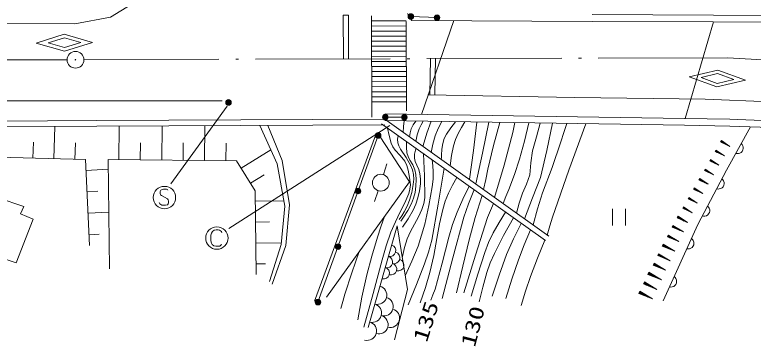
# Model space of a CAD drawing. Units: millimetres, scale not verified. Extents: x -625 to 649156, y -131660 to 228340.
# Drawn here: x 223092 to 288780, y 113791 to 143283 of the extents above; entities that cross this region are included whole.
import ezdxf
from ezdxf.enums import TextEntityAlignment as Align

# ---------------------------------------------------------------- set-up
doc = ezdxf.new("R2010")
doc.units = ezdxf.units.MM
doc.header["$LTSCALE"] = 1000
doc.linetypes.add('LONG_DASHED_DOTTED', pattern=[15.25, 12, -1.5, 0.25, -1.5])
doc.layers.add('S-BGD', color=7, linetype='Continuous', lineweight=13)
doc.layers.add('S-BMK', color=2, linetype='LONG_DASHED_DOTTED', lineweight=13)
doc.styles.add('ＭＳ ゴシック', font='')
doc.styles.get('ＭＳ ゴシック').set_extended_font_data('MS Gothic')

# ---------------------------------------------------------------- blocks, each defined once
blk = doc.blocks.new('BUHIN73')
at = {"color": 7, "linetype": 'Continuous', "lineweight": 13}
for radius in [249, 220, 191, 161, 132, 97.5, 67.5, 38.8, 7.5]:
    blk.add_circle((0, 0), radius, dxfattribs=at)
blk = doc.blocks.new('BUHIN75')
at = {"color": 7, "linetype": 'Continuous', "lineweight": 13}
for radius in [249, 220, 191, 161, 132, 97.5, 67.5, 38.8, 7.5]:
    blk.add_circle((0, 0), radius, dxfattribs=at)
blk = doc.blocks.new('BUHIN76')
at = {"color": 7, "linetype": 'Continuous', "lineweight": 13}
for radius in [249, 220, 191, 161, 132, 97.5, 67.5, 38.8, 7.5]:
    blk.add_circle((0, 0), radius, dxfattribs=at)
blk = doc.blocks.new('BUHIN61')
at = {"color": 7, "linetype": 'Continuous', "lineweight": 13}
for centre, radius in [((0, 0), 250), ((0, 0), 219), ((0, 0), 188), ((0, 0), 156), ((0, 0), 125), ((0, 0), 93.8), ((0, -1), 62.5), ((0, 0), 31.2)]:
    blk.add_circle(centre, radius, dxfattribs=at)
blk = doc.blocks.new('BUHIN91')
at = {"color": 7, "linetype": 'Continuous', "lineweight": 13}
blk.add_lwpolyline([(206, 455), (295, 371), (359, 277), (420, 145), (429, 20), (412, -102), (348, -243), (268, -336), (168, -411), (27, -454), (-86, -469), (-206, -455)], dxfattribs=at)
blk = doc.blocks.new('BUHIN92')
at = {"color": 7, "linetype": 'Continuous', "lineweight": 13}
blk.add_lwpolyline([(234, 442), (317, 353), (375, 254), (428, 119), (429, -7), (405, -127), (333, -264), (247, -351), (142, -420), (-1, -455), (-115, -463), (-234, -442)], dxfattribs=at)
blk = doc.blocks.new('BUHIN109')
at = {"color": 7, "linetype": 'Continuous', "lineweight": 13}
for p, q in [((-369, 99), (-595, 214)), ((-583, 237), (-93, -11)), ((191, -126), (-571, 260)), ((-560, 283), (467, -236)), ((215, -80), (-548, 306)), ((-539, 324), (-49, 76)), ((-300, 235), (-526, 350))]:
    blk.add_line(p, q, dxfattribs=at)
blk.add_lwpolyline([(-625, 204), (580, -293), (-535, 383)], close=True, dxfattribs=at)
blk = doc.blocks.new('BUHIN110')
at = {"color": 7, "linetype": 'Continuous', "lineweight": 13}
for p, q in [((-340, 92), (-549, 197)), ((-538, 219), (-86, -10)), ((177, -116), (-527, 240)), ((-517, 261), (431, -218)), ((198, -73), (-506, 283)), ((-498, 299), (-45, 70)), ((-277, 217), (-485, 323))]:
    blk.add_line(p, q, dxfattribs=at)
blk.add_lwpolyline([(-577, 188), (535, -271), (-493, 354)], close=True, dxfattribs=at)
blk = doc.blocks.new('BUHIN111')
at = {"color": 7, "linetype": 'Continuous', "lineweight": 13}
for p, q in [((-312, 84), (-503, 181)), ((-493, 200), (-79, -9)), ((162, -107), (-484, 220)), ((-474, 240), (395, -200)), ((182, -67), (-464, 259)), ((-456, 274), (-42, 64)), ((-254, 199), (-445, 296))]:
    blk.add_line(p, q, dxfattribs=at)
blk.add_lwpolyline([(-529, 172), (491, -248), (-452, 324)], close=True, dxfattribs=at)
blk = doc.blocks.new('BUHIN113')
at = {"color": 7, "linetype": 'Continuous', "lineweight": 13}
for p, q in [((-251, 82), (-404, 169)), ((-395, 185), (-65, -4)), ((128, -94), (-386, 200)), ((-377, 216), (314, -180)), ((146, -63), (-368, 232)), ((-361, 243), (-31, 54)), ((-199, 174), (-351, 261))]:
    blk.add_line(p, q, dxfattribs=at)
blk.add_lwpolyline([(-425, 163), (390, -224), (-356, 284)], close=True, dxfattribs=at)
blk = doc.blocks.new('BUHIN115')
at = {"color": 7, "linetype": 'Continuous', "lineweight": 13}
for p, q in [((-578, 750), (-578, -750)), ((574, -750), (574, 750))]:
    blk.add_line(p, q, dxfattribs=at)
blk = doc.blocks.new('BUHIN1')
at = {"color": 2, "linetype": 'Continuous', "lineweight": 13}
for radius in [746, 22.5]:
    blk.add_circle((0, 0), radius, dxfattribs=at)
blk = doc.blocks.new('BUHIN13')
at = {"color": 7, "linetype": 'Continuous', "lineweight": 13}
blk.add_lwpolyline([(310, 645), (255, 705), (180, 740), (75, 760), (-80, 760), (-210, 725), (-320, 650), (-385, 540), (-390, 425), (-385, 350), (-345, 250), (-275, 195), (270, -120), (330, -210), (370, -335), (360, -455), (325, -550), (255, -640), (100, -685), (-130, -685), (-230, -670), (-325, -625), (-405, -550), (-475, -435)], dxfattribs=at)
blk.add_circle((0, 0), 995, dxfattribs=at)
blk = doc.blocks.new('BUHIN14')
at = {"color": 7, "linetype": 'Continuous', "lineweight": 13}
blk.add_lwpolyline([(440, 475), (400, 570), (330, 640), (235, 695), (120, 725), (-75, 725), (-230, 695), (-390, 585), (-485, 445), (-525, 245), (-525, -245), (-485, -455), (-410, -580), (-265, -685), (-85, -725), (105, -725), (250, -710), (325, -665), (395, -600), (425, -530)], dxfattribs=at)
blk.add_circle((0, 0), 995, dxfattribs=at)
blk = doc.blocks.new('BUHIN58')
at = {"color": 7, "linetype": 'Continuous', "lineweight": 13}
blk.add_circle((0, 0), 746, dxfattribs=at)

msp = doc.modelspace()

# ---------------------------------------------------------------- linework, layer by layer
at = {"layer": 'S-BGD'}
for p, q in [((243668, 150466), (231600, 143079)), ((252318, 143251), (252768, 143253)), ((252339, 139355), (252318, 143251)), ((252768, 143253), (252789, 139357)), ((258034, 143404), (258382, 142781)), ((258385, 143381), (258382, 142781)), ((274467, 143295), (285233, 143252)), ((285233, 143252), (291014, 143209)), ((228436, 142486), (189395, 142552)), ((231600, 143079), (228436, 142486)), ((254830, 143189), (254850, 134171)), ((257921, 142737), (254831, 142730)), ((257939, 134727), (257921, 142695)), ((260654, 143027), (258323, 143127)), ((274464, 142695), (258382, 142781)), ((259270, 134419), (262155, 142761)), ((285230, 142652), (274464, 142695)), ((285237, 142652), (282735, 134051)), ((291005, 142609), (285230, 142652)), ((254832, 142280), (257922, 142287)), ((225008, 140767), (227499, 141548)), ((227502, 141235), (226052, 140780)), ((227499, 141548), (230008, 140829)), ((227502, 141235), (228964, 140816)), ((257923, 141837), (254833, 141830)), ((254834, 141380), (257924, 141387)), ((227517, 140048), (225008, 140767)), ((226052, 140780), (227513, 140361)), ((228964, 140816), (227513, 140361)), ((230008, 140829), (227517, 140048)), ((257925, 140937), (254835, 140930)), ((254836, 140480), (257926, 140487)), ((257927, 140037), (254837, 140030)), ((254838, 139580), (257928, 139587)), ((260021, 136174), (260063, 139386)), ((260512, 139380), (260471, 136168)), ((257929, 139137), (254839, 139130)), ((254840, 138680), (257930, 138687)), ((257931, 138237), (254841, 138230)), ((283092, 137748), (285630, 138357)), ((285612, 138044), (284134, 137689)), ((285612, 138044), (287041, 137527)), ((285630, 138357), (288084, 137469)), ((254842, 137780), (257932, 137787)), ((257933, 137337), (254843, 137330)), ((285546, 136859), (283092, 137748)), ((284134, 137689), (285563, 137172)), ((288084, 137469), (285546, 136859)), ((287041, 137527), (285563, 137172)), ((254844, 136880), (257934, 136887)), ((257935, 136437), (254845, 136430)), ((254846, 135980), (257936, 135987)), ((259838, 136164), (272912, 135926)), ((129348, 135693), (241529, 135627)), ((254847, 135530), (257937, 135537)), ((272912, 135926), (284493, 135767)), ((284493, 135767), (291187, 135488)), ((241980, 135139), (236964, 128231)), ((256029, 133869), (256039, 134469)), ((256039, 134469), (282680, 134052)), ((256053, 134170), (257737, 134159)), ((282680, 134052), (286711, 133983)), ((207814, 133749), (230378, 133878)), ((230381, 133378), (207815, 133249)), ((226572, 130470), (226652, 133355)), ((230378, 133878), (256013, 133985)), ((256015, 133485), (230381, 133378)), ((232357, 130406), (232388, 133386)), ((236163, 130367), (236195, 133402)), ((239969, 130327), (240001, 133418)), ((256451, 133441), (242135, 124257)), ((246426, 130033), (244905, 133438)), ((245588, 133441), (246864, 130310)), ((270302, 123188), (255723, 133578)), ((256013, 133985), (270592, 123595)), ((282670, 133452), (256029, 133869)), ((286695, 133383), (282670, 133452)), ((292450, 133175), (286695, 133383)), ((286711, 133983), (292479, 133774)), ((286403, 129455), (288526, 133317)), ((249759, 117794), (255190, 132545)), ((250059, 117711), (255415, 132545)), ((258194, 128426), (255609, 132434)), ((224704, 130522), (224743, 131934)), ((228439, 130418), (228480, 131892)), ((234260, 130386), (234276, 131890)), ((238066, 130347), (238082, 131879)), ((241872, 130308), (241888, 131867)), ((243238, 129630), (245876, 131264)), ((229373, 130392), (218168, 130705)), ((229751, 122757), (229373, 130392)), ((231524, 120677), (231406, 130416)), ((231406, 130416), (242824, 130298)), ((242824, 130298), (244479, 127627)), ((246864, 130310), (247521, 126370)), ((229420, 129438), (231417, 129537)), ((247122, 126264), (246426, 130033)), ((255879, 129057), (256183, 130010)), ((283838, 124610), (286403, 129455)), ((244065, 128294), (245268, 129040)), ((216808, 128615), (223905, 126219)), ((258194, 128426), (250808, 118169)), ((229515, 127529), (230477, 127577)), ((244479, 127627), (244550, 120180)), ((255415, 127630), (255099, 126682)), ((223905, 126219), (223589, 125586)), ((244487, 126696), (247037, 126720)), ((246799, 122857), (247122, 126264)), ((247521, 126370), (247212, 122757)), ((223589, 125586), (224719, 125088)), ((229609, 125620), (231463, 125712)), ((224719, 125088), (223227, 121201)), ((244505, 124834), (245747, 124846)), ((282220, 125127), (282050, 125224)), ((282060, 125242), (282427, 125031)), ((282641, 124932), (282070, 125259)), ((282080, 125276), (282848, 124836)), ((282661, 124966), (282090, 125294)), ((282098, 125307), (282464, 125096)), ((282278, 125229), (282109, 125326)), ((254534, 115469), (257102, 124518)), ((257102, 124518), (258019, 118832)), ((280767, 117835), (283838, 124610)), ((229704, 123711), (230595, 123755)), ((244523, 122973), (246812, 122994)), ((245756, 119546), (246799, 122857)), ((247212, 122757), (246001, 119327)), ((223227, 121201), (221600, 121743)), ((244541, 121111), (245397, 121119)), ((258019, 118832), (256857, 114369))]:
    msp.add_line(p, q, dxfattribs=at)
for points in [[(257652, 132817), (257681, 133329), (257728, 133843)], [(258761, 133827), (258536, 133498), (258362, 133136), (258269, 132791), (258203, 132424)], [(258769, 132021), (258888, 132588), (259067, 133142), (259232, 133479), (259425, 133816)], [(260127, 133805), (259742, 132743), (259410, 131645), (259402, 131616), (259391, 131578)], [(260141, 131043), (260279, 131784), (260474, 132506), (260750, 133154), (261086, 133790)], [(262302, 133771), (261869, 133232), (261489, 132662), (261295, 132260), (261156, 131832), (261068, 131323), (261038, 130796), (261036, 130606), (261035, 130406)], [(261807, 129856), (261935, 130753), (262122, 131630), (262303, 132184), (262545, 132730), (262818, 133243), (263115, 133758)], [(264185, 133742), (263897, 131201), (263548, 128659), (263545, 128639), (263542, 128619)], [(264094, 128226), (264686, 130971), (265253, 133725)], [(266249, 133709), (265688, 131640), (265182, 129545), (264985, 128637), (264793, 127728)], [(265760, 127039), (266615, 129916), (267410, 132806), (267496, 133247), (267577, 133689)], [(268832, 133669), (268439, 132037), (267989, 130424), (267539, 129072), (267029, 127730), (266780, 127110), (266528, 126491)], [(267729, 125635), (267962, 126533), (268255, 127424), (268611, 128222), (268906, 129031), (269003, 130104), (269160, 131182), (269490, 132419), (269829, 133653)], [(270934, 133636), (270422, 131221), (269851, 128816), (269136, 126982), (268438, 125130)], [(269203, 124585), (269595, 126029), (270044, 127454), (270887, 129706), (271677, 131988), (271934, 132797), (272189, 133616)], [(273886, 133590), (272384, 129448), (270939, 125288), (270701, 124493), (270463, 123687)], [(256250, 133202), (256382, 132530), (256576, 131853), (256726, 131528), (256933, 131228), (257383, 130763), (257783, 130262), (257959, 129876), (258083, 129459), (258214, 128797), (258282, 128148), (258236, 127755), (258130, 127369), (257782, 126543), (257380, 125743), (256944, 124861), (256557, 123943), (256137, 122727), (255773, 121491), (254980, 118485), (254149, 115485)], [(257200, 132525), (257145, 132210), (257152, 131903), (257243, 131607), (257401, 131312), (257899, 130589), (258333, 129855), (258476, 129483), (258564, 129084), (258585, 128648), (258545, 128191), (258404, 127483), (258208, 126802), (257995, 126256), (257727, 125738), (257513, 125402), (257285, 125074)], [(257951, 131990), (257933, 131489), (257976, 131007), (258081, 130674), (258246, 130357), (258488, 129938), (258672, 129497), (258763, 129067), (258797, 128613), (258778, 128036), (258698, 127469), (258570, 126968), (258385, 126488), (258060, 125874), (257679, 125284), (257559, 125109), (257432, 124926)], [(257580, 124373), (258080, 125116), (258526, 125884), (258767, 126428), (258957, 127006), (259101, 127618), (259186, 128247), (259192, 128694), (259138, 129132), (259022, 129528), (258845, 129915), (258714, 130217), (258640, 130536), (258658, 130888), (258737, 131249), (258756, 131319), (258778, 131400)], [(287705, 131824), (287787, 131733), (287843, 131634), (287894, 131498), (287893, 131372), (287867, 131253), (287793, 131117), (287706, 131031), (287600, 130963), (287457, 130931), (287342, 130925), (287223, 130948)], [(259452, 130920), (259545, 128964), (259577, 126994), (259473, 126480), (259306, 125967), (259008, 125294), (258651, 124640), (258295, 124007), (257996, 123351), (257756, 122581), (257570, 121777), (257564, 121747), (257555, 121707)], [(257823, 120049), (258423, 121359), (258965, 122687), (259286, 123660), (259554, 124662), (259923, 126306), (260232, 127962), (260298, 128646), (260304, 129332), (260273, 129849), (260228, 130367)], [(261275, 129621), (260768, 126423), (260201, 123237), (259901, 122172), (259539, 121112), (258831, 119293), (258096, 117475)], [(259166, 117660), (259624, 119006), (260022, 120365), (260356, 121862), (260635, 123388), (260869, 124684), (261161, 125962), (261386, 126695), (261668, 127405), (262019, 128117), (262403, 128817)], [(263513, 128026), (262946, 126879), (262434, 125710), (262042, 124621), (261704, 123500), (261121, 121176), (260484, 118878), (260293, 118377), (260088, 117881)], [(261121, 118029), (262047, 121649), (263035, 125268), (263446, 126468), (263913, 127646), (263928, 127683), (263943, 127719)], [(264669, 127202), (264059, 125240), (263504, 123252), (262936, 120903), (262375, 118545)], [(263039, 118545), (264064, 121901), (265145, 125231), (265408, 125857), (265686, 126478)], [(266757, 125714), (266176, 124814), (265644, 123877), (265246, 123018), (264902, 122132), (264279, 120194), (263703, 118250)], [(253596, 116149), (253973, 118149), (254409, 120137), (254853, 121819), (255355, 123484), (255655, 124405), (255966, 125332)], [(264404, 117734), (264714, 119052), (265082, 120350), (265390, 121203), (265755, 122035), (266579, 123639), (267445, 125223)], [(268151, 124721), (267467, 123342), (266838, 121939), (266168, 120109), (265547, 118250)], [(266764, 118029), (267297, 119765), (267887, 121481), (268412, 122809), (268971, 124136)], [(270256, 123220), (269583, 121616), (268963, 119984), (268534, 118697), (268129, 117402)], [(253733, 122232), (253061, 120331), (252446, 118412), (252263, 117779), (252084, 117144)]]:
    msp.add_lwpolyline(points, dxfattribs=at)
msp.add_lwpolyline([(282027, 125218), (282933, 124787), (282104, 125352)], close=True, dxfattribs=at)
for centre, radius in [((256472, 122296), 521), ((256187, 121293), 521), ((256831, 121652), 521), ((256546, 120650), 521), ((257190, 121009), 521), ((255902, 120291), 521), ((255351, 118347), 832), ((255924, 117319), 832), ((254896, 116745), 832), ((256498, 116291), 832), ((255470, 115717), 832), ((254442, 115144), 832)]:
    msp.add_arc(centre, radius, 254.15692, 74.15692, dxfattribs=at)
at = {"layer": 'S-BMK'}
for p, q in [((130266, 139244), (227742, 139280)), ((229242, 139283), (286499, 139461)), ((286499, 139461), (289626, 139281))]:
    msp.add_line(p, q, dxfattribs=at)

# ---------------------------------------------------------------- block references
at = {"layer": 'S-BGD'}
for name, p in [('BUHIN75', (258323, 143127)), ('BUHIN75', (260654, 143027)), ('BUHIN61', (242103, 135482)), ('BUHIN76', (256053, 134170)), ('BUHIN76', (257737, 134159)), ('BUHIN73', (255415, 132545)), ('BUHIN113', (286303, 131801)), ('BUHIN113', (285821, 130959)), ('BUHIN113', (285339, 130117)), ('BUHIN113', (284857, 129276)), ('BUHIN58', (255652, 128342)), ('BUHIN113', (284375, 128434)), ('BUHIN92', (285762, 128244)), ('BUHIN13', (236408, 127020)), ('BUHIN73', (253630, 127600)), ('BUHIN113', (283893, 127592)), ('BUHIN113', (283411, 126750)), ('BUHIN113', (282944, 125899)), ('BUHIN92', (284480, 125822)), ('BUHIN115', (276854, 125279)), ('BUHIN14', (241070, 123417)), ('BUHIN111', (282084, 124208)), ('BUHIN111', (281676, 123363)), ('BUHIN73', (251844, 122656)), ('BUHIN110', (281268, 122518)), ('BUHIN91', (283071, 122917)), ('BUHIN110', (280859, 121673)), ('BUHIN110', (280451, 120829)), ('BUHIN109', (280043, 119984)), ('BUHIN91', (281535, 119529)), ('BUHIN109', (279635, 119139)), ('BUHIN109', (279227, 118294)), ('BUHIN73', (250059, 117711))]:
    msp.add_blockref(name, p, dxfattribs=at)
at = {"layer": 'S-BMK'}
msp.add_blockref('BUHIN1', (228492, 139280), dxfattribs=at)

# ---------------------------------------------------------------- texts
at = {"layer": 'S-BGD', "style": 'ＭＳ ゴシック', "width": 1.35}
for s, rotation, p in [('135', 72.4, (260118, 113945)), ('130', 75.4, (264395, 113539))]:
    msp.add_text(s, height=1320, rotation=rotation, dxfattribs=at).set_placement(p, align=Align.BOTTOM_LEFT)

doc.saveas('drawing.dxf')
